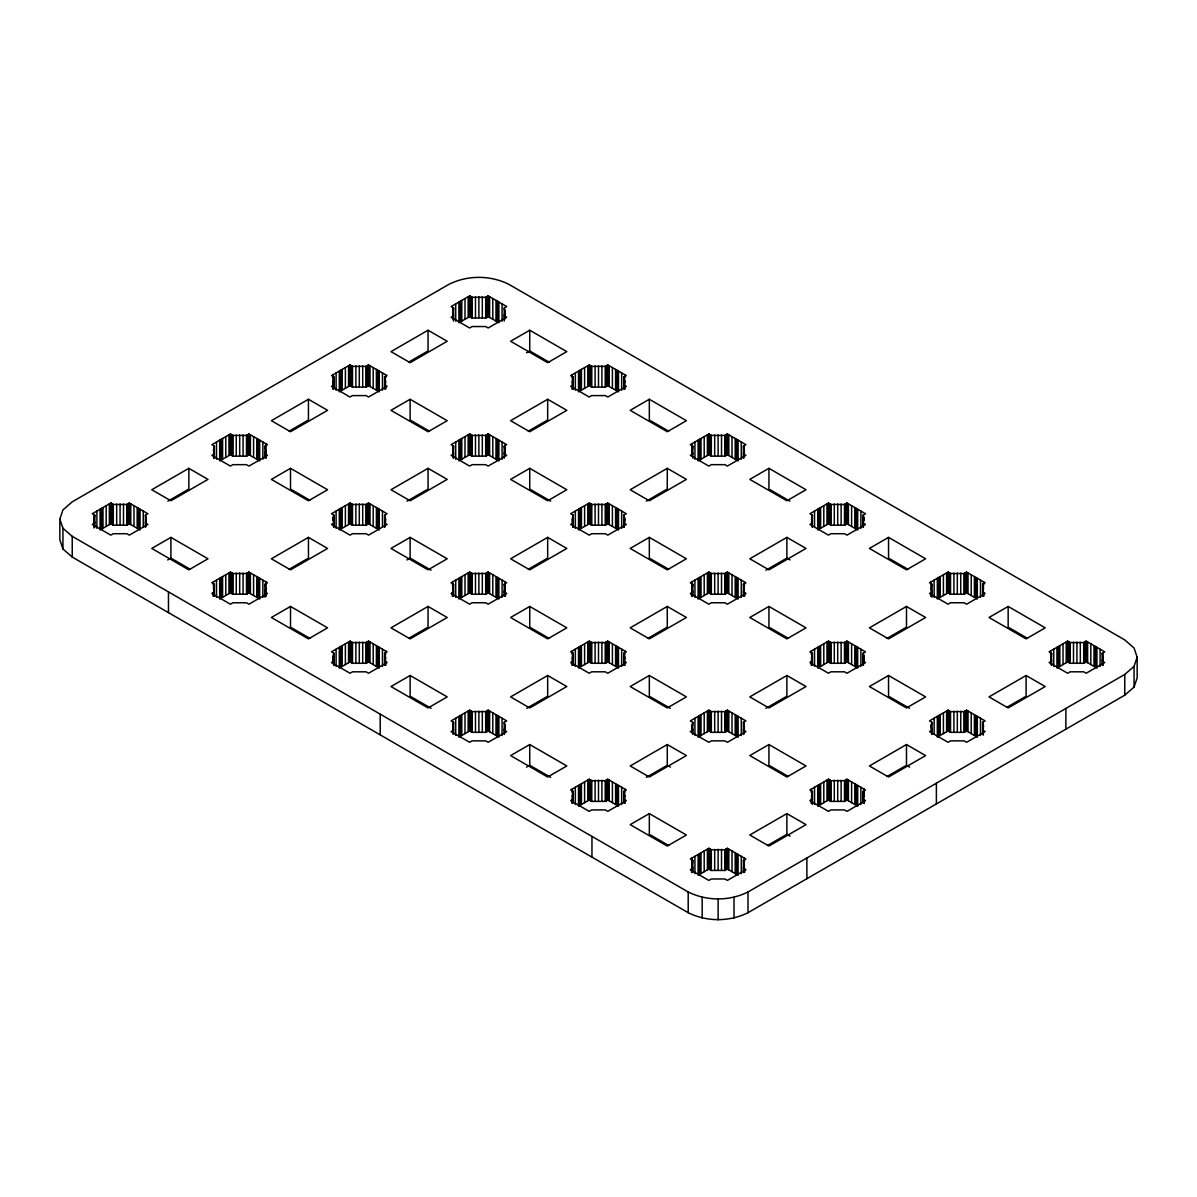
<?xml version="1.0" encoding="UTF-8"?>
<svg xmlns="http://www.w3.org/2000/svg" width="1197" height="1197" viewBox="0 0 1197 1197"><rect width="100%" height="100%" fill="white"/><g stroke="black" fill="none" stroke-linecap="round" stroke-linejoin="round"><path stroke-width="1.5" d="M94.743 515.159L93.86 519.079L94.743 522.999L92.274 524.436L110.812 535.134L113.281 533.712L126.867 533.712L129.351 535.134L147.889 524.436L145.406 522.999L146.288 519.079L145.406 515.159L147.889 513.737L129.351 503.024L126.867 504.461L113.281 504.461L110.812 503.024L92.274 513.737L94.743 515.159L94.743 527.249M214.353 446.107L213.47 450.027L214.353 453.947L211.869 455.384L230.408 466.082L232.891 464.66L246.477 464.66L248.946 466.082L267.485 455.384L265.016 453.947L265.899 450.027L265.016 446.107L267.485 444.685L248.946 433.972L246.477 435.409L232.891 435.409L230.408 433.972L211.869 444.685L214.353 446.107L214.353 458.197M214.353 584.226L213.47 588.146L214.353 592.051L211.869 593.488L230.408 604.201L232.891 602.764L246.477 602.764L248.946 604.201L267.485 593.488L265.016 592.051L265.899 588.146L265.016 584.226L267.485 582.789L248.946 572.091L246.477 573.513L232.891 573.513L230.408 572.091L211.869 582.789L214.353 584.226L214.353 596.301M333.065 384.432L333.963 377.055L331.479 375.619L350.018 364.92L352.502 366.357L366.073 366.357L368.556 364.92L387.095 375.619L384.611 377.055L384.611 389.145M333.963 515.159L333.065 519.079L333.963 522.999L331.479 524.436L350.018 535.134L352.502 533.712L366.073 533.712L368.556 535.134L387.095 524.436L384.611 522.999L385.509 519.079L384.611 515.159L387.095 513.737L368.556 503.024L366.073 504.461L352.502 504.461L350.018 503.024L331.479 513.737L333.963 515.159L333.963 527.249M333.065 660.639L333.963 653.278L331.479 651.841L350.018 641.143L352.502 642.565L366.073 642.565L368.556 641.143L387.095 651.841L384.611 653.278L384.611 665.367M384.611 377.055L385.509 380.975L384.611 384.895L387.095 386.332L368.556 397.03L366.073 395.594L352.502 395.594L350.018 397.03L331.479 386.332L333.963 384.895L333.065 380.975M384.611 653.278L385.509 657.198L384.611 661.118L387.095 662.54L368.556 673.253L366.073 671.816L352.502 671.816L350.018 673.253L331.479 662.54L333.963 661.118L333.065 657.198M452.675 315.38L453.573 308.003L451.089 306.567L469.628 295.868L472.112 297.305L485.683 297.305L488.167 295.868L506.705 306.567L504.221 308.003L504.221 321.02M452.675 453.483L453.573 446.107L451.089 444.685L469.628 433.972L472.112 435.409L485.683 435.409L488.167 433.972L506.705 444.685L504.221 446.107L504.221 458.197M453.573 584.226L452.675 588.146L453.573 592.051L451.089 593.488L469.628 604.201L472.112 602.764L485.683 602.764L488.167 604.201L506.705 593.488L504.221 592.051L505.104 588.146L504.221 584.226L506.705 582.789L488.167 572.091L485.683 573.513L472.112 573.513L469.628 572.091L451.089 582.789L453.573 584.226L453.573 596.301M452.675 729.706L453.573 722.33L451.089 720.893L469.628 710.195L472.112 711.631L485.683 711.631L488.167 710.195L506.705 720.893L504.221 722.33L504.221 734.419M504.221 308.003L505.104 311.923L504.221 315.843L506.705 317.28L488.167 327.978L485.683 326.542L472.112 326.542L469.628 327.978L451.089 317.28L453.573 315.843L452.675 311.923M504.221 446.107L505.104 450.027L504.221 453.947L506.705 455.384L488.167 466.082L485.683 464.66L472.112 464.66L469.628 466.082L451.089 455.384L453.573 453.947L452.675 450.027M504.221 722.33L505.104 726.25L504.221 730.17L506.705 731.591L488.167 742.305L485.683 740.868L472.112 740.868L469.628 742.305L451.089 731.591L453.573 730.17L452.675 726.25M572.286 384.432L573.168 377.055L570.685 375.619L589.223 364.92L591.707 366.357L605.293 366.357L607.777 364.92L626.315 375.619L623.832 377.055L623.832 389.145M572.286 522.535L573.168 515.159L570.685 513.737L589.223 503.024L591.707 504.461L605.293 504.461L607.777 503.024L626.315 513.737L623.832 515.159L623.832 527.249M572.286 660.639L573.168 653.278L570.685 651.841L589.223 641.143L591.707 642.565L605.293 642.565L607.777 641.143L626.315 651.841L623.832 653.278L623.832 665.367M572.286 798.758L573.168 791.382L570.685 789.945L589.223 779.247L591.707 780.683L605.293 780.683L607.777 779.247L626.315 789.945L623.832 791.382L623.832 802.678M623.832 377.055L624.714 380.975L623.832 384.895L626.315 386.332L607.777 397.03L605.293 395.594L591.707 395.594L589.223 397.03L570.685 386.332L573.168 384.895L572.286 380.975M623.832 515.159L624.714 519.079L623.832 522.999L626.315 524.436L607.777 535.134L605.293 533.712L591.707 533.712L589.223 535.134L570.685 524.436L573.168 522.999L572.286 519.079M623.832 653.278L624.714 657.198L623.832 661.118L626.315 662.54L607.777 673.253L605.293 671.816L591.707 671.816L589.223 673.253L570.685 662.54L573.168 661.118L572.286 657.198M623.832 791.382L624.714 795.302L623.832 799.222L626.315 800.658L607.777 811.357L605.293 809.92L591.707 809.92L589.223 811.357L570.685 800.658L573.168 799.222L572.286 795.302M691.896 453.483L692.779 446.107L690.295 444.685L708.833 433.972L711.317 435.409L724.888 435.409L727.372 433.972L745.911 444.685L743.427 446.107L743.427 458.197M691.896 591.587L692.779 584.226L690.295 582.789L708.833 572.091L711.317 573.513L724.888 573.513L727.372 572.091L745.911 582.789L743.427 584.226L743.427 596.301M691.896 729.706L692.779 722.33L690.295 720.893L708.833 710.195L711.317 711.631L724.888 711.631L727.372 710.195L745.911 720.893L743.427 722.33L743.427 734.419M691.896 867.81L692.779 860.434L690.295 858.997L708.833 848.299L711.317 849.735L724.888 849.735L727.372 848.299L745.911 858.997L743.427 860.434L743.427 872.523M743.427 446.107L744.325 450.027L743.427 453.947L745.911 455.384L727.372 466.082L724.888 464.66L711.317 464.66L708.833 466.082L690.295 455.384L692.779 453.947L691.896 450.027M743.427 722.33L744.325 726.25L743.427 730.17L745.911 731.591L727.372 742.305L724.888 740.868L711.317 740.868L708.833 742.305L690.295 731.591L692.779 730.17L691.896 726.25M743.427 860.434L744.325 864.354L743.427 868.274L745.911 869.71L727.372 880.408L724.888 878.972L711.317 878.972L708.833 880.408L690.295 869.71L692.779 868.274L691.896 864.354M811.491 522.535L812.389 515.159L809.905 513.737L828.444 503.024L830.927 504.461L844.498 504.461L846.982 503.024L865.521 513.737L863.037 515.159L863.037 527.249M811.491 660.639L812.389 653.278L809.905 651.841L828.444 641.143L830.927 642.565L844.498 642.565L846.982 641.143L865.521 651.841L863.037 653.278L863.037 665.367M811.491 798.758L812.389 791.382L809.905 789.945L828.444 779.247L830.927 780.683L844.498 780.683L846.982 779.247L865.521 789.945L863.037 791.382L863.037 802.678M863.037 653.278L863.935 657.198L863.037 661.118L865.521 662.54L846.982 673.253L844.498 671.816L830.927 671.816L828.444 673.253L809.905 662.54L812.389 661.118L811.491 657.198M931.984 584.226L931.101 588.146L931.984 592.051L929.515 593.488L948.054 604.201L950.523 602.764L964.109 602.764L966.592 604.201L985.131 593.488L982.647 592.051L983.53 588.146L982.647 584.226L985.131 582.789L966.592 572.091L964.109 573.513L950.523 573.513L948.054 572.091L929.515 582.789L931.984 584.226L931.984 597.243M931.984 722.33L931.101 726.25L931.984 730.17L929.515 731.591L948.054 742.305L950.523 740.868L964.109 740.868L966.592 742.305L985.131 731.591L982.647 730.17L983.53 726.25L982.647 722.33L985.131 720.893L966.592 710.195L964.109 711.631L950.523 711.631L948.054 710.195L929.515 720.893L931.984 722.33L931.984 734.419M1050.712 660.639L1051.594 653.278L1049.111 651.841L1067.649 641.143L1070.133 642.565L1083.719 642.565L1086.188 641.143L1104.726 651.841L1102.257 653.278L1102.257 665.367M59.85 519.079L62.947 509.892L72.239 501.827L448.995 284.302C467.593 275.056 490.201 275.056 508.8 284.302L1124.761 639.931L1134.053 648.011L1137.15 657.198L1137.15 677.921L1134.053 687.108L1124.761 695.173L748.005 912.698C729.407 921.944 706.799 921.944 688.2 912.698L72.239 557.069L62.947 548.989L59.85 539.802L59.85 519.079L62.947 528.266L62.947 548.989M1134.053 687.108L1134.053 666.385L1137.15 657.198M62.947 528.266L72.239 536.346L688.2 891.974C706.799 901.221 729.407 901.221 748.005 891.974L1124.761 674.45L1134.053 666.385M188.842 468.326L151.765 489.738L170.902 500.78L207.979 479.384L188.842 468.326L188.842 489.049L167.894 501.154M308.452 399.274L271.375 420.686L290.512 431.728L327.589 410.332L308.452 399.274L308.452 419.997L289.105 431.174M428.062 330.222L390.985 351.634L410.122 362.676L447.199 341.265L428.062 330.222L428.062 350.945L408.716 362.107M140.064 509.219L140.064 529.942L129.351 523.747L126.867 525.184L113.281 525.184L110.812 523.747L100.084 529.942L100.084 509.219M259.674 440.167L259.674 460.89L248.946 454.695L246.477 456.132L232.891 456.132L230.408 454.695L219.694 460.89L219.694 440.167M379.269 371.115L379.269 391.838L368.556 385.643L366.073 387.08L352.502 387.08L350.018 385.643L339.305 391.838L339.305 371.115M498.88 302.063L498.88 322.771L488.167 316.592L485.683 318.028L472.112 318.028L469.628 316.592L458.9 322.771L458.9 302.063M170.902 537.378L151.765 548.435L188.842 569.847L207.979 558.79L170.902 537.378L170.902 558.101L190.248 569.278M290.512 468.326L271.375 479.384L308.452 500.78L327.589 489.738L290.512 468.326L290.512 489.049L309.858 500.226M410.122 399.274L390.985 410.332L428.062 431.728L447.199 420.686L410.122 399.274L410.122 419.997L429.469 431.174M529.732 330.222L510.595 341.265L547.672 362.676L566.809 351.634L529.732 330.222L529.732 350.945L549.079 362.107M167.715 559.942L170.902 558.101M526.53 352.786L529.732 350.945M308.452 537.378L271.375 558.79L290.512 569.847L327.589 548.435L308.452 537.378L308.452 558.101L289.105 569.278M428.062 468.326L390.985 489.738L410.122 500.78L447.199 479.384L428.062 468.326L428.062 489.049L407.1 501.154M547.672 399.274L510.595 420.686L529.732 431.728L566.809 410.332L547.672 399.274L547.672 419.997L528.326 431.174M259.674 578.271L259.674 598.994L248.946 592.799L246.477 594.236L232.891 594.236L230.408 592.799L219.694 598.994L219.694 578.271M379.269 509.219L379.269 529.942L368.556 523.747L366.073 525.184L352.502 525.184L350.018 523.747L339.305 529.942L339.305 509.219M498.88 440.167L498.88 460.89L488.167 454.695L485.683 456.132L472.112 456.132L469.628 454.695L458.9 460.89L458.9 440.167M618.49 371.115L618.49 391.838L607.777 385.643L605.293 387.08L591.707 387.08L589.223 385.643L578.51 391.838L578.51 371.115M290.512 606.445L271.375 617.487L308.452 638.899L327.589 627.841L290.512 606.445L290.512 627.153L309.858 638.33M410.122 537.378L390.985 548.435L428.062 569.847L447.199 558.79L410.122 537.378L410.122 558.101L431.085 570.206M529.732 468.326L510.595 479.384L547.672 500.78L566.809 489.738L529.732 468.326L529.732 489.049L550.68 501.154M649.328 399.274L630.191 410.332L667.268 431.728L686.405 420.686L649.328 399.274L649.328 419.997L668.674 431.174M406.935 559.942L410.122 558.101M428.062 606.445L390.985 627.841L410.122 638.899L447.199 617.487L428.062 606.445L428.062 627.153L408.716 638.33M547.672 537.378L510.595 558.79L529.732 569.847L566.809 548.435L547.672 537.378L547.672 558.101L528.326 569.278M667.268 468.326L630.191 489.738L649.328 500.78L686.405 479.384L667.268 468.326L667.268 489.049L646.32 501.154M379.269 647.323L379.269 668.046L368.556 661.866L366.073 663.288L352.502 663.288L350.018 661.866L339.305 668.046L339.305 647.323M498.88 578.271L498.88 598.994L488.167 592.799L485.683 594.236L472.112 594.236L469.628 592.799L458.9 598.994L458.9 578.271M618.49 509.219L618.49 529.942L607.777 523.747L605.293 525.184L591.707 525.184L589.223 523.747L578.51 529.942L578.51 509.219M738.1 440.167L738.1 460.89L727.372 454.695L724.888 456.132L711.317 456.132L708.833 454.695L698.12 460.89L698.12 440.167M410.122 675.497L390.985 686.539L428.062 707.951L447.199 696.893L410.122 675.497L410.122 696.22L431.085 708.31M529.732 606.445L510.595 617.487L547.672 638.899L566.809 627.841L529.732 606.445L529.732 627.153L549.079 638.33M649.328 537.378L630.191 548.435L667.268 569.847L686.405 558.79L649.328 537.378L649.328 558.101L668.674 569.278M768.938 468.326L749.801 479.384L786.878 500.78L806.015 489.738L768.938 468.326L768.938 489.049L789.9 501.154M547.672 675.497L510.595 696.893L529.732 707.951L566.809 686.539L547.672 675.497L547.672 696.22L526.71 708.31M667.268 606.445L630.191 627.841L649.328 638.899L686.405 617.487L667.268 606.445L667.268 627.153L647.921 638.33M786.878 537.378L749.801 558.79L768.938 569.847L806.015 548.435L786.878 537.378L786.878 558.101L765.915 570.206M498.88 716.375L498.88 737.098L488.167 730.918L485.683 732.34L472.112 732.34L469.628 730.918L458.9 737.098L458.9 716.375M618.49 647.323L618.49 668.046L607.777 661.866L605.293 663.288L591.707 663.288L589.223 661.866L578.51 668.046L578.51 647.323M738.1 578.271L738.1 598.994L727.372 592.799L724.888 594.236L711.317 594.236L708.833 592.799L698.12 598.994L698.12 578.271M857.695 509.219L857.695 529.942L846.982 523.747L844.498 525.184L830.927 525.184L828.444 523.747L817.731 529.942L817.731 509.219M529.732 744.549L510.595 755.591L547.672 777.003L566.809 765.96L529.732 744.549L529.732 765.272L550.68 777.362M649.328 675.497L630.191 686.539L667.268 707.951L686.405 696.893L649.328 675.497L649.328 696.22L670.29 708.31M768.938 606.445L749.801 617.487L786.878 638.899L806.015 627.841L768.938 606.445L768.938 627.153L788.284 638.33M888.548 537.378L869.411 548.435L906.488 569.847L925.625 558.79L888.548 537.378L888.548 558.101L907.895 569.278M526.53 767.112L529.732 765.272M667.268 744.549L630.191 765.96L649.328 777.003L686.405 755.591L667.268 744.549L667.268 765.272L646.32 777.362M786.878 675.497L749.801 696.893L768.938 707.951L806.015 686.539L786.878 675.497L786.878 696.22L765.915 708.31M906.488 606.445L869.411 627.841L888.548 638.899L925.625 617.487L906.488 606.445L906.488 627.153L887.142 638.33M618.49 785.427L618.49 806.15L607.777 799.97L605.293 801.406L591.707 801.406L589.223 799.97L578.51 806.15L578.51 785.427M738.1 716.375L738.1 737.098L727.372 730.918L724.888 732.34L711.317 732.34L708.833 730.918L698.12 737.098L698.12 716.375M857.695 647.323L857.695 668.046L846.982 661.866L844.498 663.288L830.927 663.288L828.444 661.866L817.731 668.046L817.731 647.323M977.306 578.271L977.306 598.994L966.592 592.799L964.109 594.236L950.523 594.236L948.054 592.799L937.326 598.994L937.326 578.271M649.328 813.601L630.191 824.643L667.268 846.055L686.405 835.012L649.328 813.601L649.328 834.324L668.674 845.486M768.938 744.549L749.801 755.591L786.878 777.003L806.015 765.96L768.938 744.549L768.938 765.272L788.284 776.434M888.548 675.497L869.411 686.539L906.488 707.951L925.625 696.893L888.548 675.497L888.548 696.22L909.496 708.31M1008.158 606.445L989.021 617.487L1026.098 638.899L1045.235 627.841L1008.158 606.445L1008.158 627.153L1027.49 638.33M786.878 813.601L749.801 835.012L768.938 846.055L806.015 824.643L786.878 813.601L786.878 834.324L767.531 845.486M906.488 744.549L869.411 765.96L888.548 777.003L925.625 755.591L906.488 744.549L906.488 765.272L887.142 776.434M1026.098 675.497L989.021 696.893L1008.158 707.951L1045.235 686.539L1026.098 675.497L1026.098 696.22L1006.752 707.382M738.1 854.493L738.1 875.216L727.372 869.022L724.888 870.458L711.317 870.458L708.833 869.022L698.12 875.216L698.12 854.493M857.695 785.427L857.695 806.15L846.982 799.97L844.498 801.406L830.927 801.406L828.444 799.97L817.731 806.15L817.731 785.427M977.306 716.375L977.306 737.098L966.592 730.918L964.109 732.34L950.523 732.34L948.054 730.918L937.326 737.098L937.326 716.375M1096.916 647.323L1096.916 668.046L1086.188 661.866L1083.719 663.288L1070.133 663.288L1067.649 661.866L1056.936 668.046L1056.936 647.323M786.878 558.101L790.065 559.942M906.488 765.272L909.675 767.112M667.268 765.272L670.47 767.112M786.878 834.324L790.065 836.164M1102.257 653.278L1103.14 657.198L1102.257 661.118L1104.726 662.54L1086.188 673.253L1083.719 671.816L1070.133 671.816L1067.649 673.253L1049.111 662.54L1051.594 661.118L1050.712 657.198M863.037 515.159L863.935 519.079L863.037 522.999L865.521 524.436L846.982 535.134L844.498 533.712L830.927 533.712L828.444 535.134L809.905 524.436L812.389 522.999L811.491 519.079M863.037 791.382L863.935 795.302L863.037 799.222L865.521 800.658L846.982 811.357L844.498 809.92L830.927 809.92L828.444 811.357L809.905 800.658L812.389 799.222L811.491 795.302M743.427 584.226L744.325 588.146L743.427 592.051L745.911 593.488L727.372 604.201L724.888 602.764L711.317 602.764L708.833 604.201L690.295 593.488L692.779 592.051L691.896 588.146M1124.761 674.45L1124.761 695.173M1102.916 655.223L1102.916 665.577M1102.646 653.053L1102.646 665.143M1100.103 649.163L1100.103 666.43M1095.464 646.485L1095.464 667.208M1094.013 645.647L1094.013 666.37M1090.826 643.806L1090.826 664.53M1087.639 641.981L1087.639 662.689M1086.188 641.143L1086.188 661.866M1085.799 641.368L1085.799 662.091M1084.946 641.861L1084.946 662.569M1084.093 642.34L1084.093 663.063M1083.719 642.565L1083.719 663.288M1080.337 642.191L1080.337 662.914M1076.926 642.056L1076.926 662.779M1073.5 642.191L1073.5 662.914M1070.133 642.565L1070.133 663.288M1069.744 642.34L1069.744 663.063M1068.891 641.861L1068.891 662.569M1068.038 641.368L1068.038 662.091M1067.649 641.143L1067.649 661.866M1066.213 641.981L1066.213 662.689M1065.899 708.444L1065.899 729.168M1063.026 643.806L1063.026 664.53M1059.839 645.647L1059.839 666.37M1058.387 646.485L1058.387 667.208M1053.749 649.163L1053.749 666.43M1051.594 653.278L1051.594 665.367M1051.205 661.343L1051.205 664.784M1050.936 655.223L1050.936 662.121M1050.562 651.003L1050.562 654.46M983.889 592.769L983.889 596.226M983.68 581.951L983.68 585.408M983.306 586.171L983.306 595.298M983.306 724.275L983.306 735.123M983.036 584.001L983.036 596.091M983.036 722.105L983.036 734.195M982.647 584.226L982.647 596.301M982.647 722.33L982.647 734.419M980.493 580.111L980.493 597.378M980.493 718.215L980.493 735.482M975.854 577.433L975.854 598.156M975.854 715.537L975.854 736.26M974.403 576.595L974.403 597.318M974.403 714.714L974.403 735.422M971.216 574.755L971.216 595.478M971.216 712.873L971.216 733.596M968.029 572.914L968.029 593.637M968.029 711.033L968.029 731.756M966.592 572.091L966.592 592.799M966.592 710.195L966.592 730.918M966.203 572.301L966.203 593.024M966.203 710.42L966.203 731.143M965.351 572.794L965.351 593.517M965.351 710.913L965.351 731.636M964.498 573.288L964.498 594.011M964.498 711.407L964.498 732.115M964.109 573.513L964.109 594.236M964.109 711.631L964.109 732.34M960.742 573.139L960.742 593.847M960.742 711.242L960.742 731.966M957.316 573.004L957.316 593.727M957.316 711.108L957.316 731.831M953.904 573.139L953.904 593.847M953.904 711.242L953.904 731.966M950.523 573.513L950.523 594.236M950.523 711.631L950.523 732.34M950.149 573.288L950.149 594.011M950.149 711.407L950.149 732.115M949.296 572.794L949.296 593.517M949.296 710.913L949.296 731.636M948.443 572.301L948.443 593.024M948.443 710.42L948.443 731.143M948.054 572.091L948.054 592.799M948.054 710.195L948.054 730.918M946.603 572.914L946.603 593.637M946.603 711.033L946.603 731.756M943.416 574.755L943.416 595.478M943.416 712.873L943.416 733.596M940.229 576.595L940.229 597.318M940.229 714.714L940.229 735.422M938.777 577.433L938.777 598.156M938.777 715.537L938.777 736.26M936.383 783.212L936.383 803.935M934.139 580.111L934.139 597.378M934.139 718.215L934.139 733.761M931.61 592.276L931.61 595.732M931.61 730.394L931.61 733.851M931.326 586.171L931.101 591.587M931.326 724.275L931.101 731.427M930.952 581.951L930.952 585.408M930.757 592.769L930.757 596.226M864.279 799.94L864.279 803.396M864.069 789.107L864.069 792.564M863.935 657.198L863.935 660.639M863.71 517.119L863.71 520.56M863.71 655.223L863.71 660.4M863.71 793.327L863.71 798.504M863.426 514.949L863.426 527.024M863.426 653.053L863.426 665.143M863.426 791.157L863.426 803.247M860.882 511.059L860.882 528.326M860.882 649.163L860.882 666.43M860.882 787.267L860.882 804.549M856.244 508.381L856.244 529.104M856.244 646.485L856.244 667.208M856.244 784.604L856.244 805.327M854.808 507.543L854.808 528.266M854.808 645.647L854.808 666.37M854.808 783.766L854.808 804.489M851.621 505.703L851.621 526.426M851.621 643.806L851.621 664.53M851.621 781.925L851.621 802.648M848.434 503.862L848.434 524.585M848.434 641.981L848.434 662.689M848.434 780.085L848.434 800.808M846.982 503.024L846.982 523.747M846.982 641.143L846.982 661.866M846.982 779.247L846.982 799.97M846.593 503.249L846.593 523.972M846.593 641.368L846.593 662.091M846.593 779.471L846.593 800.194M845.74 503.742L845.74 524.466M845.74 641.861L845.74 662.569M845.74 779.965L845.74 800.688M844.887 504.236L844.887 524.959M844.887 642.34L844.887 663.063M844.887 780.459L844.887 801.182M844.498 504.461L844.498 525.184M844.498 642.565L844.498 663.288M844.498 780.683L844.498 801.406M841.132 504.072L841.132 524.795M841.132 642.191L841.132 662.914M841.132 780.294L841.132 801.017M837.705 503.952L837.705 524.675M837.705 642.056L837.705 662.779M837.705 780.16L837.705 800.883M834.294 504.072L834.294 524.795M834.294 642.191L834.294 662.914M834.294 780.294L834.294 801.017M830.927 504.461L830.927 525.184M830.927 642.565L830.927 663.288M830.927 780.683L830.927 801.406M830.538 504.236L830.538 524.959M830.538 642.34L830.538 663.063M830.538 780.459L830.538 801.182M829.686 503.742L829.686 524.466M829.686 641.861L829.686 662.569M829.686 779.965L829.686 800.688M828.833 503.249L828.833 523.972M828.833 641.368L828.833 662.091M828.833 779.471L828.833 800.194M828.444 503.024L828.444 523.747M828.444 641.143L828.444 661.866M828.444 779.247L828.444 799.97M826.992 503.862L826.992 524.585M826.992 641.981L826.992 662.689M826.992 780.085L826.992 800.808M823.805 505.703L823.805 526.426M823.805 643.806L823.805 664.53M823.805 781.925L823.805 802.648M820.618 507.543L820.618 528.266M820.618 645.647L820.618 666.37M820.618 783.766L820.618 804.489M819.167 508.381L819.167 529.104M819.167 646.485L819.167 667.208M819.167 784.604L819.167 805.327M814.544 511.059L814.544 526.605M814.544 649.163L814.544 666.43M814.544 787.267L814.544 804.549M812.389 515.159L812.389 527.249M812.389 653.278L812.389 665.367M812.389 791.382L812.389 804.399M812 523.224L812 526.68M812 661.343L812 664.784M812 799.446L812 802.903M811.716 517.119L811.716 522.296M811.716 655.223L811.716 662.121M811.716 793.327L811.716 798.504M811.357 651.003L811.357 654.46M811.147 661.821L811.147 665.278M811.357 789.107L811.357 792.564M811.147 799.94L811.147 803.396M806.883 857.995L806.883 878.718M748.005 891.974L748.005 912.698M744.669 592.769L744.669 596.226M744.669 868.992L744.669 872.448M744.325 450.027L744.325 453.483M744.459 581.951L744.459 585.408M744.325 726.25L744.325 729.706M744.459 858.174L744.459 861.616M744.325 864.354L744.325 867.81M744.1 448.052L744.1 453.244M744.1 586.171L744.1 591.348M744.1 724.275L744.1 729.452M744.1 862.379L744.1 867.556M743.816 445.883L743.816 457.972M743.816 584.001L743.816 596.091M743.816 722.105L743.816 734.195M743.816 860.209L743.816 872.299M741.287 442.007L741.287 459.274M741.287 580.111L741.287 597.378M741.287 718.215L741.287 735.482M741.287 856.334L741.287 873.601M736.649 439.329L736.649 460.052M736.649 577.433L736.649 598.156M736.649 715.537L736.649 736.26M736.649 853.656L736.649 874.379M735.197 438.491L735.197 459.214M735.197 576.595L735.197 597.318M735.197 714.714L735.197 735.422M735.197 852.818L735.197 873.541M734.015 897.331L734.015 918.054M732.01 436.651L732.01 457.374M732.01 574.755L732.01 595.478M732.01 712.873L732.01 733.596M732.01 850.977L732.01 871.7M728.823 434.81L728.823 455.533M728.823 572.914L728.823 593.637M728.823 711.033L728.823 731.756M728.823 849.137L728.823 869.86M727.372 433.972L727.372 454.695M727.372 572.091L727.372 592.799M727.372 710.195L727.372 730.918M727.372 848.299L727.372 869.022M726.983 434.197L726.983 454.92M726.983 572.301L726.983 593.024M726.983 710.42L726.983 731.143M726.983 848.523L726.983 869.246M726.13 434.691L726.13 455.414M726.13 572.794L726.13 593.517M726.13 710.913L726.13 731.636M726.13 849.017L726.13 869.74M725.277 435.184L725.277 455.907M725.277 573.288L725.277 594.011M725.277 711.407L725.277 732.115M725.277 849.511L725.277 870.234M724.888 435.409L724.888 456.132M724.888 573.513L724.888 594.236M724.888 711.631L724.888 732.34M724.888 849.735L724.888 870.458M721.522 435.02L721.522 455.743M721.522 573.139L721.522 593.847M721.522 711.242L721.522 731.966M721.522 849.346L721.522 870.069M718.11 434.9L718.11 455.623M718.11 573.004L718.11 593.727M718.11 711.108L718.11 731.831M718.11 849.212L718.11 869.935M718.11 899.127L718.11 919.85M714.684 435.02L714.684 455.743M714.684 573.139L714.684 593.847M714.684 711.242L714.684 731.966M714.684 849.346L714.684 870.069M711.317 435.409L711.317 456.132M711.317 573.513L711.317 594.236M711.317 711.631L711.317 732.34M711.317 849.735L711.317 870.458M710.928 435.184L710.928 455.907M710.928 573.288L710.928 594.011M710.928 711.407L710.928 732.115M710.928 849.511L710.928 870.234M710.075 434.691L710.075 455.414M710.075 572.794L710.075 593.517M710.075 710.913L710.075 731.636M710.075 849.017L710.075 869.74M709.223 434.197L709.223 454.92M709.223 572.301L709.223 593.024M709.223 710.42L709.223 731.143M709.223 848.523L709.223 869.246M708.833 433.972L708.833 454.695M708.833 572.091L708.833 592.799M708.833 710.195L708.833 730.918M708.833 848.299L708.833 869.022M707.382 434.81L707.382 455.533M707.382 572.914L707.382 593.637M707.382 711.033L707.382 731.756M707.382 849.137L707.382 869.86M704.195 436.651L704.195 457.374M704.195 574.755L704.195 595.478M704.195 712.873L704.195 733.596M704.195 850.977L704.195 871.7M702.19 897.331L702.19 918.054M701.008 438.491L701.008 459.214M701.008 576.595L701.008 597.318M701.008 714.714L701.008 735.422M701.008 852.818L701.008 873.541M699.572 439.329L699.572 460.052M699.572 577.433L699.572 598.156M699.572 715.537L699.572 736.26M699.572 853.656L699.572 874.379M694.933 442.007L694.933 459.274M694.933 580.111L694.933 597.378M694.933 718.215L694.933 735.482M694.933 856.334L694.933 873.601M692.779 446.107L692.779 458.197M692.779 584.226L692.779 596.301M692.779 722.33L692.779 734.419M692.779 860.434L692.779 872.523M692.39 592.276L692.39 595.732M692.39 730.394L692.39 733.851M692.39 868.498L692.39 871.955M692.105 448.052L692.105 453.244M692.105 586.171L692.105 591.348M692.105 724.275L692.105 729.452M692.105 862.379L692.105 867.556M691.746 443.848L691.746 447.304M691.746 581.951L691.746 585.408M691.746 858.174L691.746 861.616M691.537 592.769L691.537 596.226M691.537 868.992L691.537 872.448M688.2 891.974L688.2 912.698M624.864 374.796L624.864 378.237M625.073 385.614L625.073 389.07M624.864 651.003L624.864 654.46M625.073 661.821L625.073 665.278M624.864 789.107L624.864 792.564M625.073 799.94L625.073 803.396M624.714 380.975L624.714 384.432M624.714 519.079L624.714 522.535M624.714 657.198L624.714 660.639M624.714 795.302L624.714 798.758M624.49 379L624.49 384.192M624.49 517.119L624.49 522.296M624.49 655.223L624.49 660.4M624.49 793.327L624.49 798.504M624.221 376.831L624.221 388.92M624.221 514.949L624.221 527.024M624.221 653.053L624.221 665.143M624.221 791.157L624.221 803.247M621.677 372.955L621.677 390.222M621.677 511.059L621.677 528.326M621.677 649.163L621.677 666.43M621.677 787.267L621.677 804.549M617.039 370.277L617.039 391M617.039 508.381L617.039 529.104M617.039 646.485L617.039 667.208M617.039 784.604L617.039 805.327M615.587 369.439L615.587 390.162M615.587 507.543L615.587 528.266M615.587 645.647L615.587 666.37M615.587 783.766L615.587 804.489M612.4 367.599L612.4 388.322M612.4 505.703L612.4 526.426M612.4 643.806L612.4 664.53M612.4 781.925L612.4 802.648M609.213 365.758L609.213 386.481M609.213 503.862L609.213 524.585M609.213 641.981L609.213 662.689M609.213 780.085L609.213 800.808M607.777 364.92L607.777 385.643M607.777 503.024L607.777 523.747M607.777 641.143L607.777 661.866M607.777 779.247L607.777 799.97M607.388 365.145L607.388 385.868M607.388 503.249L607.388 523.972M607.388 641.368L607.388 662.091M607.388 779.471L607.388 800.194M606.535 365.639L606.535 386.362M606.535 503.742L606.535 524.466M606.535 641.861L606.535 662.569M606.535 779.965L606.535 800.688M605.682 366.132L605.682 386.855M605.682 504.236L605.682 524.959M605.682 642.34L605.682 663.063M605.682 780.459L605.682 801.182M605.293 366.357L605.293 387.08M605.293 504.461L605.293 525.184M605.293 642.565L605.293 663.288M605.293 780.683L605.293 801.406M601.911 365.968L601.911 386.691M601.911 504.072L601.911 524.795M601.911 642.191L601.911 662.914M601.911 780.294L601.911 801.017M598.5 365.848L598.5 386.556M598.5 503.952L598.5 524.675M598.5 642.056L598.5 662.779M598.5 780.16L598.5 800.883M595.089 365.968L595.089 386.691M595.089 504.072L595.089 524.795M595.089 642.191L595.089 662.914M595.089 780.294L595.089 801.017M591.961 836.404L591.961 857.127M591.707 366.357L591.707 387.08M591.707 504.461L591.707 525.184M591.707 642.565L591.707 663.288M591.707 780.683L591.707 801.406M591.318 366.132L591.318 386.855M591.318 504.236L591.318 524.959M591.318 642.34L591.318 663.063M591.318 780.459L591.318 801.182M590.465 365.639L590.465 386.362M590.465 503.742L590.465 524.466M590.465 641.861L590.465 662.569M590.465 779.965L590.465 800.688M589.612 365.145L589.612 385.868M589.612 503.249L589.612 523.972M589.612 641.368L589.612 662.091M589.612 779.471L589.612 800.194M589.223 364.92L589.223 385.643M589.223 503.024L589.223 523.747M589.223 641.143L589.223 661.866M589.223 779.247L589.223 799.97M587.787 365.758L587.787 386.481M587.787 503.862L587.787 524.585M587.787 641.981L587.787 662.689M587.787 780.085L587.787 800.808M584.6 367.599L584.6 388.322M584.6 505.703L584.6 526.426M584.6 643.806L584.6 664.53M584.6 781.925L584.6 802.648M581.413 369.439L581.413 390.162M581.413 507.543L581.413 528.266M581.413 645.647L581.413 666.37M581.413 783.766L581.413 804.489M579.961 370.277L579.961 391M579.961 508.381L579.961 529.104M579.961 646.485L579.961 667.208M579.961 784.604L579.961 805.327M575.323 372.955L575.323 390.222M575.323 511.059L575.323 528.326M575.323 649.163L575.323 666.43M575.323 787.267L575.323 804.549M573.168 377.055L573.168 389.145M573.168 515.159L573.168 527.249M573.168 653.278L573.168 665.367M573.168 791.382L573.168 802.678M572.779 376.831L572.779 388.92M572.779 514.949L572.779 527.024M572.779 653.053L572.779 665.143M572.779 791.157L572.779 803.247M572.51 379L572.51 384.192M572.51 517.119L572.51 522.296M572.51 655.223L572.51 660.4M572.51 793.327L572.51 798.504M572.136 374.796L572.136 378.237M572.136 651.003L572.136 654.46M572.136 789.107L572.136 792.564M571.927 385.614L571.927 389.07M571.927 661.821L571.927 665.278M571.927 799.94L571.927 803.396M505.463 592.769L505.463 596.226M505.254 443.848L505.254 447.304M505.254 581.951L505.254 585.408M505.104 311.923L505.104 315.38M505.104 450.027L505.104 453.483M505.104 588.146L505.104 591.587M505.104 726.25L505.104 729.706M504.895 309.948L504.895 315.125M504.895 448.052L504.895 453.244M504.895 586.171L504.895 591.348M504.895 724.275L504.895 729.452M504.61 316.068L504.61 319.524M504.61 592.276L504.61 595.732M504.61 730.394L504.61 733.851M504.221 584.226L504.221 596.301M502.067 303.888L502.067 321.17M502.067 442.007L502.067 459.274M502.067 580.111L502.067 597.378M502.067 718.215L502.067 735.482M497.428 301.225L497.428 321.948M497.428 439.329L497.428 460.052M497.428 577.433L497.428 598.156M497.428 715.537L497.428 736.26M495.992 300.387L495.992 321.11M495.992 438.491L495.992 459.214M495.992 576.595L495.992 597.318M495.992 714.714L495.992 735.422M492.805 298.547L492.805 319.27M492.805 436.651L492.805 457.374M492.805 574.755L492.805 595.478M492.805 712.873L492.805 733.596M489.618 296.706L489.618 317.429M489.618 434.81L489.618 455.533M489.618 572.914L489.618 593.637M489.618 711.033L489.618 731.756M488.167 295.868L488.167 316.592M488.167 433.972L488.167 454.695M488.167 572.091L488.167 592.799M488.167 710.195L488.167 730.918M487.778 296.093L487.778 316.816M487.778 434.197L487.778 454.92M487.778 572.301L487.778 593.024M487.778 710.42L487.778 731.143M486.925 296.587L486.925 317.31M486.925 434.691L486.925 455.414M486.925 572.794L486.925 593.517M486.925 710.913L486.925 731.636M486.072 297.08L486.072 317.804M486.072 435.184L486.072 455.907M486.072 573.288L486.072 594.011M486.072 711.407L486.072 732.115M485.683 297.305L485.683 318.028M485.683 435.409L485.683 456.132M485.683 573.513L485.683 594.236M485.683 711.631L485.683 732.34M482.316 296.916L482.316 317.639M482.316 435.02L482.316 455.743M482.316 573.139L482.316 593.847M482.316 711.242L482.316 731.966M478.89 296.781L478.89 317.504M478.89 434.9L478.89 455.623M478.89 573.004L478.89 593.727M478.89 711.108L478.89 731.831M475.478 296.916L475.478 317.639M475.478 435.02L475.478 455.743M475.478 573.139L475.478 593.847M475.478 711.242L475.478 731.966M472.112 297.305L472.112 318.028M472.112 435.409L472.112 456.132M472.112 573.513L472.112 594.236M472.112 711.631L472.112 732.34M471.723 297.08L471.723 317.804M471.723 435.184L471.723 455.907M471.723 573.288L471.723 594.011M471.723 711.407L471.723 732.115M470.87 296.587L470.87 317.31M470.87 434.691L470.87 455.414M470.87 572.794L470.87 593.517M470.87 710.913L470.87 731.636M470.017 296.093L470.017 316.816M470.017 434.197L470.017 454.92M470.017 572.301L470.017 593.024M470.017 710.42L470.017 731.143M469.628 295.868L469.628 316.592M469.628 433.972L469.628 454.695M469.628 572.091L469.628 592.799M469.628 710.195L469.628 730.918M468.177 296.706L468.177 317.429M468.177 434.81L468.177 455.533M468.177 572.914L468.177 593.637M468.177 711.033L468.177 731.756M464.99 298.547L464.99 319.27M464.99 436.651L464.99 457.374M464.99 574.755L464.99 595.478M464.99 712.873L464.99 733.596M461.803 300.387L461.803 321.11M461.803 438.491L461.803 459.214M461.803 576.595L461.803 597.318M461.803 714.714L461.803 735.422M460.351 301.225L460.351 321.948M460.351 439.329L460.351 460.052M460.351 577.433L460.351 598.156M460.351 715.537L460.351 736.26M455.713 303.888L455.713 321.17M455.713 442.007L455.713 459.274M455.713 580.111L455.713 597.378M455.713 718.215L455.713 735.482M453.573 308.003L453.573 321.02M453.573 446.107L453.573 458.197M453.573 722.33L453.573 734.419M453.184 307.779L453.184 319.868M453.184 445.883L453.184 457.972M453.184 584.001L453.184 596.091M453.184 722.105L453.184 734.195M452.9 309.948L452.9 315.125M452.9 448.052L452.9 453.244M452.9 586.171L452.9 591.348M452.9 724.275L452.9 729.452M452.541 581.951L452.541 585.408M452.331 592.769L452.331 596.226M385.853 385.614L385.853 389.07M385.853 661.821L385.853 665.278M385.643 374.796L385.643 378.237M385.509 380.975L385.509 384.432M385.509 519.079L385.509 522.535M385.643 651.003L385.643 654.46M385.509 657.198L385.509 660.639M385.284 379L385.284 384.192M385.284 517.119L385.284 522.296M385.284 655.223L385.284 662.121M385 385.12L385 388.576M385 523.224L385 526.68M385 661.343L385 664.784M384.611 515.159L384.611 527.249M382.456 372.955L382.456 390.222M382.456 511.059L382.456 526.605M382.456 649.163L382.456 666.43M380.212 714.16L380.212 734.883M377.833 370.277L377.833 391M377.833 508.381L377.833 529.104M377.833 646.485L377.833 667.208M376.382 369.439L376.382 390.162M376.382 507.543L376.382 528.266M376.382 645.647L376.382 666.37M373.195 367.599L373.195 388.322M373.195 505.703L373.195 526.426M373.195 643.806L373.195 664.53M370.008 365.758L370.008 386.481M370.008 503.862L370.008 524.585M370.008 641.981L370.008 662.689M368.556 364.92L368.556 385.643M368.556 503.024L368.556 523.747M368.556 641.143L368.556 661.866M368.167 365.145L368.167 385.868M368.167 503.249L368.167 523.972M368.167 641.368L368.167 662.091M367.314 365.639L367.314 386.362M367.314 503.742L367.314 524.466M367.314 641.861L367.314 662.569M366.462 366.132L366.462 386.855M366.462 504.236L366.462 524.959M366.462 642.34L366.462 663.063M366.073 366.357L366.073 387.08M366.073 504.461L366.073 525.184M366.073 642.565L366.073 663.288M362.706 365.968L362.706 386.691M362.706 504.072L362.706 524.795M362.706 642.191L362.706 662.914M359.295 365.848L359.295 386.556M359.295 503.952L359.295 524.675M359.295 642.056L359.295 662.779M355.868 365.968L355.868 386.691M355.868 504.072L355.868 524.795M355.868 642.191L355.868 662.914M352.502 366.357L352.502 387.08M352.502 504.461L352.502 525.184M352.502 642.565L352.502 663.288M352.113 366.132L352.113 386.855M352.113 504.236L352.113 524.959M352.113 642.34L352.113 663.063M351.26 365.639L351.26 386.362M351.26 503.742L351.26 524.466M351.26 641.861L351.26 662.569M350.407 365.145L350.407 385.868M350.407 503.249L350.407 523.972M350.407 641.368L350.407 662.091M350.018 364.92L350.018 385.643M350.018 503.024L350.018 523.747M350.018 641.143L350.018 661.866M348.566 365.758L348.566 386.481M348.566 503.862L348.566 524.585M348.566 641.981L348.566 662.689M345.379 367.599L345.379 388.322M345.379 505.703L345.379 526.426M345.379 643.806L345.379 664.53M342.192 369.439L342.192 390.162M342.192 507.543L342.192 528.266M342.192 645.647L342.192 666.37M340.756 370.277L340.756 391M340.756 508.381L340.756 529.104M340.756 646.485L340.756 667.208M336.118 372.955L336.118 390.222M336.118 511.059L336.118 528.326M336.118 649.163L336.118 666.43M333.963 377.055L333.963 389.145M333.963 653.278L333.963 665.367M333.574 376.831L333.574 388.92M333.574 514.949L333.574 527.024M333.574 653.053L333.574 665.143M333.29 379L333.29 384.192M333.29 517.119L333.29 520.56M333.29 655.223L333.29 660.4M332.931 374.796L332.931 378.237M332.721 385.614L332.721 389.07M266.243 454.665L266.243 458.122M266.243 592.769L266.243 596.226M266.048 443.848L266.048 447.304M266.048 581.951L266.048 585.408M265.899 450.027L265.899 453.483M265.899 588.146L265.899 591.587M265.674 448.052L265.674 454.965M265.674 586.171L265.674 591.348M265.39 454.172L265.39 457.628M265.39 592.276L265.39 595.732M265.016 446.107L265.016 458.197M265.016 584.226L265.016 597.243M262.861 442.007L262.861 459.274M262.861 580.111L262.861 597.378M258.223 439.329L258.223 460.052M258.223 577.433L258.223 598.156M256.771 438.491L256.771 459.214M256.771 576.595L256.771 597.318M253.584 436.651L253.584 457.374M253.584 574.755L253.584 595.478M250.397 434.81L250.397 455.533M250.397 572.914L250.397 593.637M248.946 433.972L248.946 454.695M248.946 572.091L248.946 592.799M248.557 434.197L248.557 454.92M248.557 572.301L248.557 593.024M247.704 434.691L247.704 455.414M247.704 572.794L247.704 593.517M246.851 435.184L246.851 455.907M246.851 573.288L246.851 594.011M246.477 435.409L246.477 456.132M246.477 573.513L246.477 594.236M243.096 435.02L243.096 455.743M243.096 573.139L243.096 593.847M239.684 434.9L239.684 455.623M239.684 573.004L239.684 593.727M236.258 435.02L236.258 455.743M236.258 573.139L236.258 593.847M232.891 435.409L232.891 456.132M232.891 573.513L232.891 594.236M232.502 435.184L232.502 455.907M232.502 573.288L232.502 594.011M231.649 434.691L231.649 455.414M231.649 572.794L231.649 593.517M230.797 434.197L230.797 454.92M230.797 572.301L230.797 593.024M230.408 433.972L230.408 454.695M230.408 572.091L230.408 592.799M228.971 434.81L228.971 455.533M228.971 572.914L228.971 593.637M225.784 436.651L225.784 457.374M225.784 574.755L225.784 595.478M222.597 438.491L222.597 459.214M222.597 576.595L222.597 597.318M221.146 439.329L221.146 460.052M221.146 577.433L221.146 598.156M216.507 442.007L216.507 459.274M216.507 580.111L216.507 597.378M213.964 445.883L213.964 457.972M213.964 584.001L213.964 596.091M213.694 448.052L213.694 458.421M213.694 586.171L213.694 595.298M213.32 581.951L213.32 585.408M213.111 592.769L213.111 596.226M168.478 591.917L168.478 612.64M146.064 517.119L146.064 524.51M145.795 523.224L145.795 526.68M145.406 515.159L145.406 527.249M143.251 511.059L143.251 526.605M138.613 508.381L138.613 529.104M137.161 507.543L137.161 528.266M133.974 505.703L133.974 526.426M130.787 503.862L130.787 524.585M129.351 503.024L129.351 523.747M128.962 503.249L128.962 523.972M128.109 503.742L128.109 524.466M127.256 504.236L127.256 524.959M126.867 504.461L126.867 525.184M123.5 504.072L123.5 524.795M120.074 503.952L120.074 524.675M116.663 504.072L116.663 524.795M113.281 504.461L113.281 525.184M112.907 504.236L112.907 524.959M112.054 503.742L112.054 524.466M111.201 503.249L111.201 523.972M110.812 503.024L110.812 523.747M109.361 503.862L109.361 524.585M106.174 505.703L106.174 526.426M102.987 507.543L102.987 528.266M101.536 508.381L101.536 529.104M96.897 511.059L96.897 528.326M94.354 514.949L94.354 527.024M94.084 517.119L94.084 527.967M72.239 536.346L72.239 557.069"/></g></svg>
